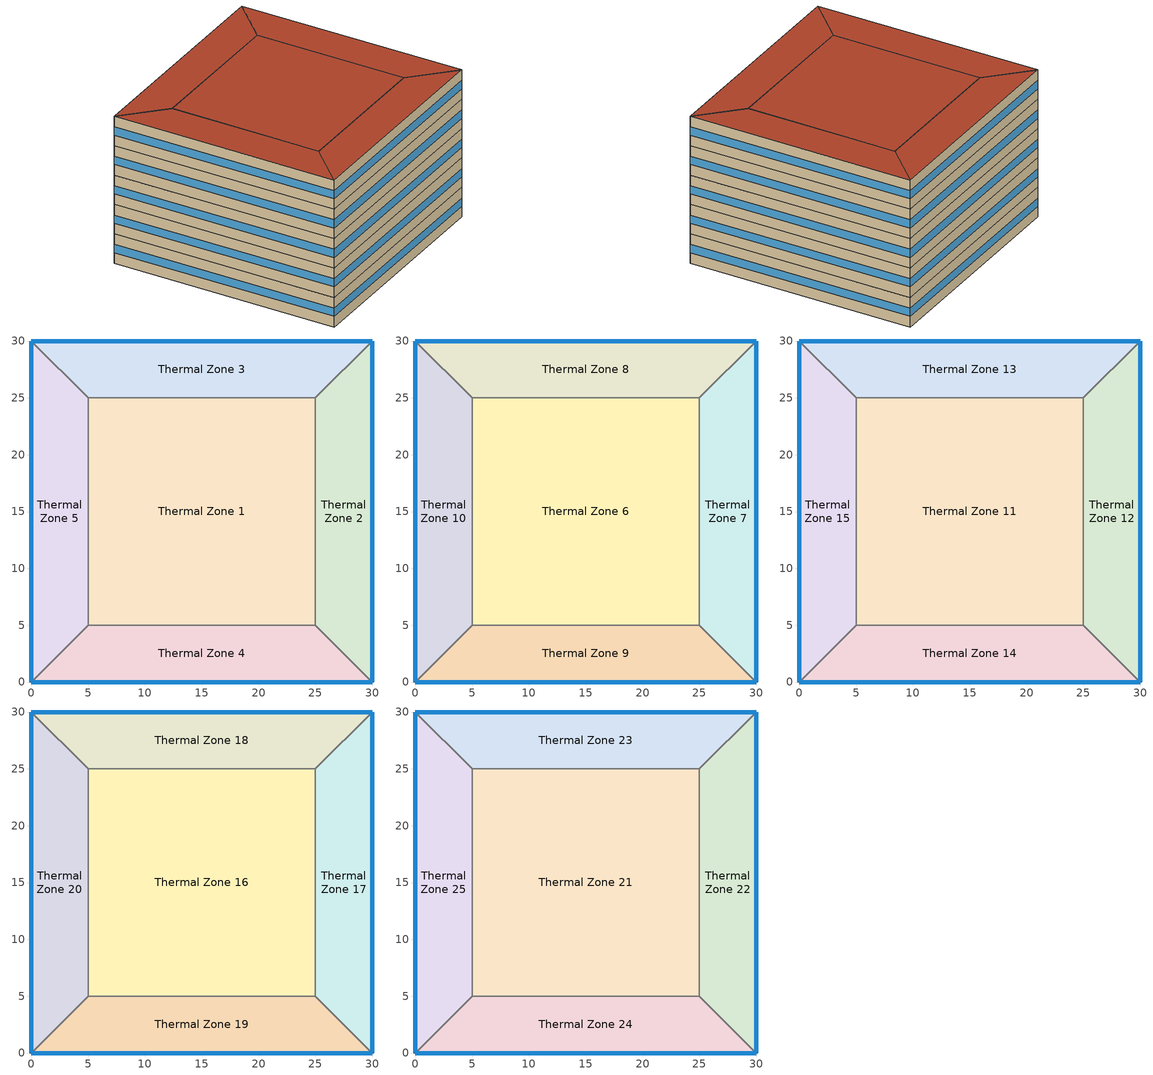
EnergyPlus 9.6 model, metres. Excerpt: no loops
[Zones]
Thermal Zone 1
 floor ground (ExtSlabCarpet): 5,5 5,25 25,25 25,5 z0
 wall to Thermal Zone 5 (Interior Wall): 5,25 5,5 z0:4
 wall to Thermal Zone 3 (Interior Wall): 25,25 5,25 z0:4
 wall to Thermal Zone 2 (Interior Wall): 25,5 25,25 z0:4
 wall to Thermal Zone 4 (Interior Wall): 5,5 25,5 z0:4
Thermal Zone 2
 floor ground (ExtSlabCarpet): 25,5 25,25 30,30 30,0 z0
 wall outside (Ext Wall): 30,0 30,30 z0:4
 wall to Thermal Zone 4 (Interior Wall): 25,5 30,0 z0:4
 wall to Thermal Zone 3 (Interior Wall): 30,30 25,25 z0:4
 window (Ext Window): 30,0.01 30,29.99 z1.44:2.56
Thermal Zone 3
 floor ground (ExtSlabCarpet): 5,25 0,30 30,30 25,25 z0
 wall outside (Ext Wall): 30,30 0,30 z0:4
 wall to Thermal Zone 5 (Interior Wall): 0,30 5,25 z0:4
 window (Ext Window): 29.99,30 0.01,30 z1.44:2.56
Thermal Zone 4
 floor ground (ExtSlabCarpet): 25,5 30,0 0,0 5,5 z0
 wall outside (Ext Wall): 0,0 30,0 z0:4
 wall to Thermal Zone 5 (Interior Wall): 5,5 0,0 z0:4
 window (Ext Window): 0.01,0 29.99,0 z1.44:2.56
Thermal Zone 5
 floor ground (ExtSlabCarpet): 0,30 5,25 5,5 0,0 z0
 wall outside (Ext Wall): 0,30 0,0 z0:4
 window (Ext Window): 0,29.99 0,0.01 z1.44:2.56
Thermal Zone 6
 floor to Thermal Zone 1 (Interior Floor): 5,5 5,25 25,25 25,5 z4
 wall to Thermal Zone 10 (Interior Wall): 5,25 5,5 z4:8
 wall to Thermal Zone 8 (Interior Wall): 25,25 5,25 z4:8
 wall to Thermal Zone 7 (Interior Wall): 25,5 25,25 z4:8
 wall to Thermal Zone 9 (Interior Wall): 5,5 25,5 z4:8
Thermal Zone 7
 floor to Thermal Zone 2 (Interior Floor): 25,5 25,25 30,30 30,0 z4
 wall outside (Ext Wall): 30,0 30,30 z4:8
 wall to Thermal Zone 9 (Interior Wall): 25,5 30,0 z4:8
 wall to Thermal Zone 8 (Interior Wall): 30,30 25,25 z4:8
 window (Ext Window): 30,0.01 30,29.99 z5.44:6.56
Thermal Zone 8
 floor to Thermal Zone 3 (Interior Floor): 5,25 0,30 30,30 25,25 z4
 wall outside (Ext Wall): 30,30 0,30 z4:8
 wall to Thermal Zone 10 (Interior Wall): 0,30 5,25 z4:8
 window (Ext Window): 29.99,30 0.01,30 z5.44:6.56
Thermal Zone 9
 floor to Thermal Zone 4 (Interior Floor): 25,5 30,0 0,0 5,5 z4
 wall outside (Ext Wall): 0,0 30,0 z4:8
 wall to Thermal Zone 10 (Interior Wall): 5,5 0,0 z4:8
 window (Ext Window): 0.01,0 29.99,0 z5.44:6.56
Thermal Zone 10
 floor to Thermal Zone 5 (Interior Floor): 0,30 5,25 5,5 0,0 z4
 wall outside (Ext Wall): 0,30 0,0 z4:8
 window (Ext Window): 0,29.99 0,0.01 z5.44:6.56
Thermal Zone 11
 floor to Thermal Zone 6 (Interior Floor): 5,5 5,25 25,25 25,5 z8
 wall to Thermal Zone 15 (Interior Wall): 5,25 5,5 z8:12
 wall to Thermal Zone 13 (Interior Wall): 25,25 5,25 z8:12
 wall to Thermal Zone 12 (Interior Wall): 25,5 25,25 z8:12
 wall to Thermal Zone 14 (Interior Wall): 5,5 25,5 z8:12
Thermal Zone 12
 floor to Thermal Zone 7 (Interior Floor): 25,5 25,25 30,30 30,0 z8
 wall outside (Ext Wall): 30,0 30,30 z8:12
 wall to Thermal Zone 14 (Interior Wall): 25,5 30,0 z8:12
 wall to Thermal Zone 13 (Interior Wall): 30,30 25,25 z8:12
 window (Ext Window): 30,0.01 30,29.99 z9.44:10.56
Thermal Zone 13
 floor to Thermal Zone 8 (Interior Floor): 5,25 0,30 30,30 25,25 z8
 wall outside (Ext Wall): 30,30 0,30 z8:12
 wall to Thermal Zone 15 (Interior Wall): 0,30 5,25 z8:12
 window (Ext Window): 29.99,30 0.01,30 z9.44:10.56
Thermal Zone 14
 floor to Thermal Zone 9 (Interior Floor): 25,5 30,0 0,0 5,5 z8
 wall outside (Ext Wall): 0,0 30,0 z8:12
 wall to Thermal Zone 15 (Interior Wall): 5,5 0,0 z8:12
 window (Ext Window): 0.01,0 29.99,0 z9.44:10.56
Thermal Zone 15
 floor to Thermal Zone 10 (Interior Floor): 0,30 5,25 5,5 0,0 z8
 wall outside (Ext Wall): 0,30 0,0 z8:12
 window (Ext Window): 0,29.99 0,0.01 z9.44:10.56
Thermal Zone 16
 floor to Thermal Zone 11 (Interior Floor): 5,5 5,25 25,25 25,5 z12
 wall to Thermal Zone 20 (Interior Wall): 5,25 5,5 z12:16
 wall to Thermal Zone 18 (Interior Wall): 25,25 5,25 z12:16
 wall to Thermal Zone 17 (Interior Wall): 25,5 25,25 z12:16
 wall to Thermal Zone 19 (Interior Wall): 5,5 25,5 z12:16
Thermal Zone 17
 floor to Thermal Zone 12 (Interior Floor): 25,5 25,25 30,30 30,0 z12
 wall outside (Ext Wall): 30,0 30,30 z12:16
 wall to Thermal Zone 19 (Interior Wall): 25,5 30,0 z12:16
 wall to Thermal Zone 18 (Interior Wall): 30,30 25,25 z12:16
 window (Ext Window): 30,0.01 30,29.99 z13.44:14.56
Thermal Zone 18
 floor to Thermal Zone 13 (Interior Floor): 5,25 0,30 30,30 25,25 z12
 wall outside (Ext Wall): 30,30 0,30 z12:16
 wall to Thermal Zone 20 (Interior Wall): 0,30 5,25 z12:16
 window (Ext Window): 29.99,30 0.01,30 z13.44:14.56
Thermal Zone 19
 floor to Thermal Zone 14 (Interior Floor): 25,5 30,0 0,0 5,5 z12
 wall outside (Ext Wall): 0,0 30,0 z12:16
 wall to Thermal Zone 20 (Interior Wall): 5,5 0,0 z12:16
 window (Ext Window): 0.01,0 29.99,0 z13.44:14.56
Thermal Zone 20
 floor to Thermal Zone 15 (Interior Floor): 0,30 5,25 5,5 0,0 z12
 wall outside (Ext Wall): 0,30 0,0 z12:16
 window (Ext Window): 0,29.99 0,0.01 z13.44:14.56
Thermal Zone 21
 floor to Thermal Zone 16 (Interior Floor): 5,5 5,25 25,25 25,5 z16
 wall to Thermal Zone 25 (Interior Wall): 5,25 5,5 z16:20
 wall to Thermal Zone 23 (Interior Wall): 25,25 5,25 z16:20
 wall to Thermal Zone 22 (Interior Wall): 25,5 25,25 z16:20
 wall to Thermal Zone 24 (Interior Wall): 5,5 25,5 z16:20
 roof outside (Ext Roof): 25,5 25,25 5,25 5,5 z20
Thermal Zone 22
 floor to Thermal Zone 17 (Interior Floor): 25,5 25,25 30,30 30,0 z16
 wall outside (Ext Wall): 30,0 30,30 z16:20
 wall to Thermal Zone 24 (Interior Wall): 25,5 30,0 z16:20
 wall to Thermal Zone 23 (Interior Wall): 30,30 25,25 z16:20
 window (Ext Window): 30,0.01 30,29.99 z17.44:18.56
 roof outside (Ext Roof): 30,0 30,30 25,25 25,5 z20
Thermal Zone 23
 floor to Thermal Zone 18 (Interior Floor): 5,25 0,30 30,30 25,25 z16
 wall outside (Ext Wall): 30,30 0,30 z16:20
 wall to Thermal Zone 25 (Interior Wall): 0,30 5,25 z16:20
 window (Ext Window): 29.99,30 0.01,30 z17.44:18.56
 roof outside (Ext Roof): 25,25 30,30 0,30 5,25 z20
Thermal Zone 24
 floor to Thermal Zone 19 (Interior Floor): 25,5 30,0 0,0 5,5 z16
 wall outside (Ext Wall): 0,0 30,0 z16:20
 wall to Thermal Zone 25 (Interior Wall): 5,5 0,0 z16:20
 window (Ext Window): 0.01,0 29.99,0 z17.44:18.56
 roof outside (Ext Roof): 5,5 0,0 30,0 25,5 z20
Thermal Zone 25
 floor to Thermal Zone 20 (Interior Floor): 0,30 5,25 5,5 0,0 z16
 wall outside (Ext Wall): 0,30 0,0 z16:20
 window (Ext Window): 0,29.99 0,0.01 z17.44:18.56
 roof outside (Ext Roof): 0,0 5,5 5,25 0,30 z20
[Building]
Building 1: North Axis {deg}=-0
[Site:Location]
Washington Dc Dulles IntL Ar: Latitude {deg}=38.98; Longitude {deg}=-77.47; Time Zone {hr}=-5; Elevation {m}=82
[SizingPeriod:DesignDay] Month=7; Day of Month=21; Day Type=SummerDesignDay; Daily Dry-Bulb Temperature Range {deltaC}=14.4; Dry-Bulb Temperature Range Modifier Type=DefaultMultipliers; Barometric Pressure {Pa}=86790; Wind Speed {m/s}=5; Wind Direction {deg}=340; Rain Indicator=No; Snow Indicator=No; Daylight Saving Time Indicator=No; Solar Model Indicator=ASHRAETau; ASHRAE Clear Sky Optical Depth for Beam Irradiance (taub)=0.339; ASHRAE Clear Sky Optical Depth for Diffuse Irradiance (taud)=2.366; Begin Environment Reset Mode=FullResetAtBeginEnvironment
Name | Maximum Dry-Bulb Temperature {C} | Humidity Condition Type | Wetbulb or DewPoint at Maximum Dry-Bulb {C} | Enthalpy at Maximum Dry-Bulb {J/kg}
SALT-LAKE-CITY-IAP Ann Clg .4% Condns DB=>MWB | 36.5 | Wetbulb | 17.1
SALT-LAKE-CITY-IAP Ann Clg .4% Condns DP=>MDB | 22.5 | Dewpoint | 15.6
SALT-LAKE-CITY-IAP Ann Clg .4% Condns Enth=>MDB | 30.8 | Enthalpy |  | 59300
SALT-LAKE-CITY-IAP Ann Clg .4% Condns WB=>MDB | 31.2 | Wetbulb | 19
[Material] Thermal Absorptance=0.9
Name | Roughness | Thickness m | Conductivity W/m-K | Density kg/m3 | Specific Heat J/kg-K | Solar Absorptance | Visible Absorptance
wall concrete | MediumRough | 0.2 | 0.5 | 2243 | 837 | 0.65 | 0.65
roof concrete | MediumRough | 0.25 | 0.5 | 2243 | 837 | 0.65 | 0.65
Wall Insulation [30]; Roof Insulation [30] | MediumRough | 0.1693 | 0.049 | 265 | 836.8 | 0.7 | 0.7
F16 Acoustic tile | MediumSmooth | 0.0191 | 0.06 | 368 | 590 | 0.3 | 0.3
M11 100mm lightweight concrete | MediumRough | 0.1016 | 0.53 | 1280 | 840 | 0.5 | 0.5
MAT-CC05 4 HW CONCRETE | Rough | 0.1016 | 1.311 | 2240 | 836.8 | 0.85 | 0.85
G01a 19mm gypsum board | MediumSmooth | 0.019 | 0.16 | 800 | 1090 | 0.4 | 0.4
[Material:AirGap]
Name | Thermal Resistance m2-K/W
F04 Wall air space resistance | 0.15
F05 Ceiling air space resistance | 0.18
[Material:NoMass]
CP02 CARPET PAD: Roughness=Smooth; Thermal Resistance m2-K/W=0.1; Thermal Absorptance=0.9; Solar Absorptance=0.8; Visible Absorptance=0.8
[WindowMaterial:SimpleGlazingSystem]
Window Material Simple Glazing System: U-Factor W/m2-K=2.2; Solar Heat Gain Coefficient=0.35
[Construction]
Ext Roof: roof concrete, Roof Insulation [30]
Ext Wall: wall concrete, Wall Insulation [30]
Ext Window: Window Material Simple Glazing System
ExtSlabCarpet: MAT-CC05 4 HW CONCRETE, CP02 CARPET PAD
Interior Floor: F16 Acoustic tile, F05 Ceiling air space resistance, M11 100mm lightweight concrete
Interior Wall: G01a 19mm gypsum board, F04 Wall air space resistance, G01a 19mm gypsum board
[Zone]
Thermal Zone 1; Thermal Zone 2; Thermal Zone 3; Thermal Zone 4; Thermal Zone 5: 0, 0, 0, 0, , 1, , , , , , Yes
Thermal Zone 6; Thermal Zone 7; Thermal Zone 8; Thermal Zone 9; Thermal Zone 10: 0, 0, 0, 4, , 1, , , , , , Yes
Thermal Zone 11; Thermal Zone 12; Thermal Zone 13; Thermal Zone 14; Thermal Zone 15: 0, 0, 0, 8, , 1, , , , , , Yes
Thermal Zone 16; Thermal Zone 17; Thermal Zone 18; Thermal Zone 19; Thermal Zone 20: 0, 0, 0, 12, , 1, , , , , , Yes
Thermal Zone 21; Thermal Zone 22; Thermal Zone 23; Thermal Zone 24; Thermal Zone 25: 0, 0, 0, 16, , 1, , , , , , Yes
[AvailabilityManager:Scheduled] Schedule=Always On Discrete
VAV with Reheat 1 Availability Manager; Air Loop HVAC Outdoor Air System 1 Availability Manager
[Schedule:Constant]
Always On Discrete: Hourly Value=1
